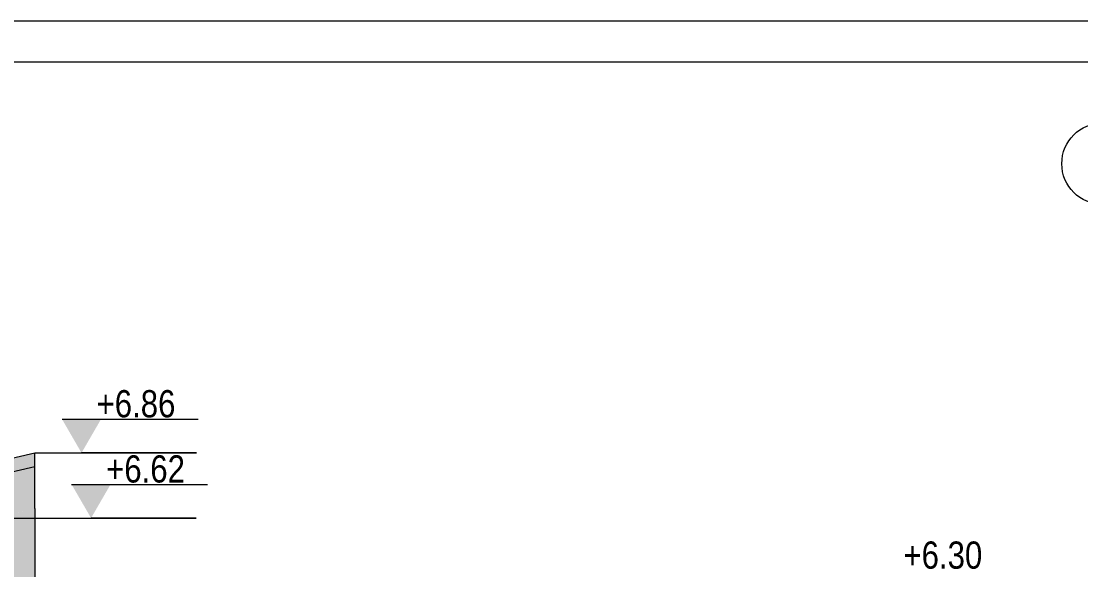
# Model space of a CAD drawing. Header units: centimetres. Extents: x 0 to 25250, y 0 to 2250.
# Drawn here: x 15733.1 to 16122.6, y 2048.1 to 2250 of the extents above; entities that cross this region are included whole.
import ezdxf

# ---------------------------------------------------------------- set-up
doc = ezdxf.new("R2010")
doc.units = ezdxf.units.CM
for name, color, linetype, lineweight in [('A-ANNO-NOTE', 7, 'Continuous', 9), ('A-ROOF', 7, 'Continuous', 9), ('A-ROOF-FNSH', 7, 'Continuous', 9), ('A-ROOF-PATT', 7, 'Continuous', 9), ('A-WALL', 7, 'Continuous', 9), ('A-WALL-PATT', 7, 'Continuous', 9), ('G-ANNO-DIMS', 7, 'Continuous', 9), ('G-ANNO-TTLB', 7, 'Continuous', 9), ('S-GRID-IDEN', 7, 'Continuous', 9)]:
    doc.layers.add(name, color=color, linetype=linetype, lineweight=lineweight)
doc.styles.add('22-View-1$0$Arial Narrow', font='ARIALN.TTF', dxfattribs={"height": 10})

# ---------------------------------------------------------------- blocks, each defined once
blk = doc.blocks.new('TEC_ОФИЦИАЛНА РАМКА - TEC_ОФИЦИАЛНА РАМКА-2548455-СГРАДА ТИП III - ВЕРТИКАЛНИ РАЗРЕЗИ 5-5_ А-А')
at = {"layer": 'G-ANNO-TTLB'}
for p, q in [((41.6208, 40.5538), (-15.3792, 40.5538)), ((-13.1292, 40.2538), (41.3208, 40.2538))]:
    blk.add_line(p, q, dxfattribs=at)
blk = doc.blocks.new('Grid - TEC_GRID_CIRCLE-145857-5-5')
at = {"layer": 'S-GRID-IDEN'}
blk.add_circle((-696.64, 792.09), 15, dxfattribs=at)
blk = doc.blocks.new('Spot Elevations - ELEVATION_PROJECT-150941-5-5')
at = {"layer": 'A-ANNO-NOTE'}
blk.add_hatch(color=256, dxfattribs=at).paths.add_polyline_path([(-1179.05, 312.39), (-1164.73, 312.39), (-1171.89, 300)])
blk.add_line((-1179.05, 312.39), (-1129.05, 312.39), dxfattribs=at)

msp = doc.modelspace()

# ---------------------------------------------------------------- block references
at = {"layer": 'G-ANNO-TTLB', "xscale": 49.99999999999999, "yscale": 49.99999999999999, "zscale": 49.99999999999999}
msp.add_blockref('TEC_ОФИЦИАЛНА РАМКА - TEC_ОФИЦИАЛНА РАМКА-2548455-СГРАДА ТИП III - ВЕРТИКАЛНИ РАЗРЕЗИ 5-5_ А-А', (15818.96, 222.31), dxfattribs=at)

# ---------------------------------------------------------------- next in the draw order: hatches: boundary and pattern name
at = {"layer": 'A-ROOF-PATT', "lineweight": 5, "true_color": 0xc0c0c0}
msp.add_hatch(color=9, dxfattribs=at).paths.add_polyline_path([(15348.1, 1995.99), (15738.1, 2086.03), (15738.1, 2091.16), (15348.1, 2001.12)])
at = {"layer": 'A-ROOF-PATT', "lineweight": 5, "true_color": 0xffff80}
msp.add_hatch(color=51, dxfattribs=at).paths.add_polyline_path([(15348.1, 1980.6), (15738.1, 2070.64), (15738.1, 2086.03), (15348.1, 1995.99), (15348.1, 1982.59)])
at = {"layer": 'A-WALL-PATT', "lineweight": 5, "true_color": 0xffff80}
h = msp.add_hatch(color=51, dxfattribs=at)
h.paths.add_polyline_path([(15738.1, 1713.47), (15738.1, 1883.47), (15723.1, 1883.47), (15723.1, 1713.47)])
h.paths.add_polyline_path([(15723.1, 1943.47), (15738.1, 1943.47), (15738.1, 2070.64), (15723.1, 2067.17), (15723.1, 1982.59)])

# ---------------------------------------------------------------- next in the draw order: linework, layer by layer
at = {"layer": 'A-ROOF'}
msp.add_line((15738.1, 2070.64), (15738.1, 2086.03), dxfattribs=at)
at = {"layer": 'A-ROOF-FNSH'}
for p, q in [((15348.1, 2001.12), (15738.1, 2091.16)), ((15738.1, 2086.03), (15738.1, 2091.16)), ((15738.1, 2086.03), (15348.1, 1995.99))]:
    msp.add_line(p, q, dxfattribs=at)
at = {"layer": 'A-WALL'}
msp.add_line((15738.1, 2070.64), (15738.1, 1721.47), dxfattribs=at)
at = {"layer": 'G-ANNO-DIMS'}
for p, q in [((15738.1, 2091.16), (15797.6, 2091.16)), ((15797.6, 2091.16), (15755.28, 2091.16)), ((15723.1, 2067.17), (15797.42, 2067.17)), ((15797.42, 2067.17), (15758.79, 2067.17))]:
    msp.add_line(p, q, dxfattribs=at)

# ---------------------------------------------------------------- next in the draw order: block references
for p in [(16927.17, 1791.16), (16930.68, 1767.17)]:
    msp.add_blockref('Spot Elevations - ELEVATION_PROJECT-150941-5-5', p, dxfattribs=at)
at = {"layer": 'S-GRID-IDEN'}
msp.add_blockref('Grid - TEC_GRID_CIRCLE-145857-5-5', (16827.25, 1405.47), dxfattribs=at)

# ---------------------------------------------------------------- next in the draw order: texts
at = {"layer": 'G-ANNO-DIMS', "char_height": 10, "width": 34.7536, "attachment_point": 1, "line_spacing_factor": 0.974696, "style": '22-View-1$0$Arial Narrow'}
for s, insert in [('+6.86', (15760.8, 2114.25)), ('+6.62', (15764.31, 2090.26)), ('+6.30', (16057.39, 2058.56))]:
    msp.add_mtext(s, dxfattribs=dict(at, insert=insert))

doc.saveas('drawing.dxf')
